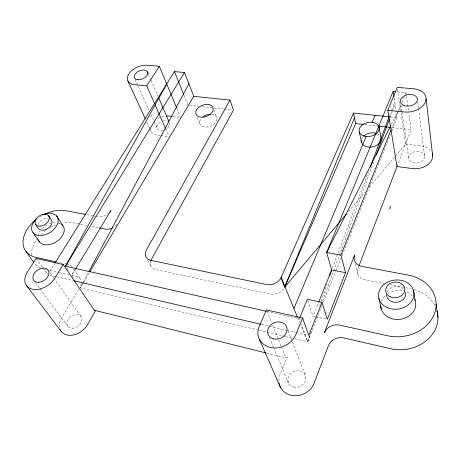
<?xml version="1.0" encoding="UTF-8"?>
<svg xmlns="http://www.w3.org/2000/svg" width="461" height="461" viewBox="0 0 461 461"><rect width="100%" height="100%" fill="white"/><g stroke="black" fill="none" stroke-linecap="round" stroke-linejoin="round"><path stroke-width="0.35" stroke-dasharray="2.31 1.73" d="M309.435 336.271L307.625 341.682L295.028 338.708M319.64 305.816L320.32 303.787M321.225 301.079L326.895 284.166M311.348 331.545L307.625 341.682L300.768 325.08M322.521 301.142L333.441 271.42M333.689 270.74L339.152 255.878M339.4 255.204L374.159 160.618M390.052 117.376L392.034 111.971M392.282 111.297L395.014 103.863M332.41 267.939L368.477 171.786M389.666 115.308L391.429 110.6M391.683 109.931L394.708 101.864M358.952 265.911L357.926 268.596A11.554 9.283 -10.3 0 0 365.394 279.856L383.754 283.44M396.984 166.554L411.091 129.691L408.832 113.291M391.291 129.299L398.085 112.328M398.35 111.677L400.966 105.131M402.021 102.498L404.925 95.248M405.19 94.591L405.98 92.615L396.691 91.768M322.049 305.562L307.625 341.682L301.304 324.095M323.386 302.22L335.671 271.448M335.942 270.78L341.013 258.074M342.085 255.394L390.438 134.33M391.775 130.987L397.117 117.607L396.068 110.732M315.088 316.574L313.048 316.125L318.632 302.272M391.435 124.401L400.177 107.108M258.65 330.105L80.243 287.941L82.605 283.503M82.94 282.87L88.339 272.728M78.629 289.306L61.572 318.061A16.504 12.067 -36.1 0 0 59.59 327.84M80.243 287.941L83.539 282.38M83.902 281.757L89.399 272.491M75.604 268.942L71.968 274.946A10.736 7.514 -33.6 0 0 73.23 268.913M49.615 271.65L54.559 263.732M348.602 211.472L364.824 192.277M369.457 186.791L405.611 144.016L397.37 88.045M389.994 116.864L397.117 117.607M189.327 105.229L198.582 106.249M202.143 106.641L223.499 108.998M224.207 109.078L232.039 109.943M364.893 124.597L377.686 126.009M391.902 127.576L411.091 129.691M173.111 116.512L180.591 117.394M405.611 144.016L420.778 145.809A16.054 11.427 -8.3 0 1 430.465 150.395M160.203 135.546L157.455 135.188A13.548 8.776 -23.4 0 1 150.43 129.063M160.889 135.638L169.135 136.715M86.783 214.636L92.384 215.69M93.087 215.817L95.185 216.215M95.882 216.347L97.986 216.739A10.073 6.863 -28.9 0 0 108.491 213.426M86.864 225.515L73.432 222.894A30.132 20.549 -32.3 0 0 62.759 222.968M91.808 226.478L98.879 227.855M390.11 284.679L404.942 287.572M405.651 287.71L410.595 288.678M211.518 114.311L213.472 114.697A9.007 5.93 -21.1 0 1 215.76 122.211A9.007 5.93 -21.1 0 1 204.903 127.057L202.938 126.648A9.007 5.93 -21.1 0 1 201.388 118.333M315.768 316.724L325.967 318.983M56.766 262.009L65.842 264.032M66.54 264.188L68.631 264.654A10.736 7.514 -33.6 0 1 72.158 266.712M267.052 311.434L299.356 318.684L300.33 321.392M44.279 269.201L45.656 269.518M49.794 270.469L58.76 272.526M59.452 272.682L69.104 274.9M71.864 275.534L76.687 276.64A10.545 7.497 -34 0 1 81.407 281.919M49.817 275.182L56.133 276.652M56.83 276.813L74.365 280.893M261.543 324.446L285.918 330.116M286.609 330.278L295.605 332.369M296.296 332.531L308.063 335.268M259.347 330.272L284.535 336.225M285.232 336.392L294.331 338.541M266.539 353.074L286.114 357.938M35.428 282.656L39.692 288.407M40.119 288.984L67.802 326.342M36.114 258.442L42.331 267.15M42.74 267.726L47.714 274.693M50.145 272.866L53.436 277.516M53.845 278.092L81.009 316.453M66.689 267.962L68.286 270.313M71.87 275.603L73.466 277.954M73.973 269.385L80.468 279.095M147.739 260.235L150.805 265.801M146.823 122.136L149.525 128.02M149.825 128.671L151.029 131.287M135.01 79.211L148.891 110.041M150.96 114.633L157.166 128.406M165.701 128.913L168.847 136.064M148.598 74.48L150.88 79.759M151.162 80.416L158.008 96.257M269.449 337.51L273.333 346.758M273.609 347.415L288.598 383.074M176.782 108.237L180.32 116.742M297.754 317.779L299.673 322.429M266.977 311.279L271.569 322.567M272.653 325.224L281.239 346.344M281.504 347L285.797 357.552A3.043 1.043 -77.3 0 0 287.243 356.975L280.029 374.637A18.405 16.221 -22 0 0 278.819 381.022M183.956 95.225L187.904 105.073M197.314 117.33L200.218 124.66M288.062 330.75L305.067 374.902M213.881 110.144L216.831 118.068M307.833 300.601L313.048 316.125M355.333 263.934L357.822 274.001M394.178 98.389L395.959 110.046M400.914 104.538L401.842 110.911M401.946 111.62L408.653 157.622M405.98 92.615L406.372 95.467M406.469 96.176L408.734 112.582M417.752 101.645L418.553 108.058M418.646 108.773L424.627 156.527A8.027 5.711 -8.3 0 1 412.658 162.37A8.027 5.711 -8.3 0 1 412.635 152.424A8.027 5.711 -8.3 0 1 424.627 156.527M38.113 235.905A14.303 9.589 -32 0 1 40.032 231.307M42.222 228.598A14.303 9.589 -32 0 1 50.889 223.32M52.923 222.819A14.303 9.589 -32 0 1 56.824 222.617M58.726 222.951A14.303 9.589 -32 0 1 60.057 223.418M387.286 291.94A9.543 7.831 -6.7 0 1 394.875 286.736A9.543 7.831 -6.7 0 1 403.773 289.468M39.375 217.235A30.657 20.561 -32 0 1 42.435 215.391M169.412 122.649A6.771 4.385 -23.4 0 1 165.338 129.443M163.108 130.192A6.771 4.385 -23.4 0 1 156.913 127.703A6.771 4.385 -23.4 0 1 161.269 121.652M162.917 121.041A6.771 4.385 -23.4 0 1 167.568 121.099M414.036 289.502A36.811 30.87 -5.3 0 1 434.954 305.666M150.718 261.053A10.505 7.797 -28.4 0 0 155.755 269.587L270.371 294.118A11.179 8.978 -20.4 0 0 283.671 288.891M40.384 267.887A30.132 20.549 -32.3 0 1 34.512 263.312M31.521 255.019A30.132 20.549 -32.3 0 1 36.626 239.628M37.013 239.098A30.132 20.549 -32.3 0 1 39.11 236.493M40.966 234.528A30.132 20.549 -32.3 0 1 45.72 230.477M50.433 227.457A30.132 20.549 -32.3 0 1 56.075 224.835M58.656 223.96A30.132 20.549 -32.3 0 1 59.936 223.597M38.09 224.616A7.762 5.14 -31.8 0 1 48.146 218.347M158.025 118.46A13.548 8.776 -23.4 0 1 165.217 116.068M381.478 301.31A17.535 14.522 -6.1 0 1 385.621 295.259M387.88 293.536A17.535 14.522 -6.1 0 1 404.153 291.018M407.092 292.061A17.535 14.522 -6.1 0 1 412.624 296.135M361.729 138.744A10.044 7.024 -11.5 0 1 362.842 136.963M377.542 133.857A10.044 7.024 -11.5 0 1 379.541 135.269M81.326 283.538A10.545 7.497 -34 0 1 80.064 286.892M116.887 224.513A9.9 6.857 -29.2 0 1 112.334 227.982M293.761 387.038A9.203 8.108 -22 0 0 305.776 376.902A9.203 8.108 -22 0 0 291.041 373.197A9.203 8.108 -22 0 0 293.761 387.038M72.4 328.313A8.252 6.033 -36.1 0 0 81.747 317.854A8.252 6.033 -36.1 0 0 69.144 318.119A8.252 6.033 -36.1 0 0 72.4 328.313"/><path stroke-width="0.69" d="M389.85 209.3L390.242 205.911M329.615 276.047L331.655 269.956L326.67 252.484L393.118 91.445L395.976 91.704M376.147 155.213L389.303 119.405M370.246 167.084L389.159 116.656M358.952 265.911L396.984 166.554L387.839 110.317L397.267 87.342L413.454 88.771A17.224 11.508 -9.8 0 1 425.474 101.95A17.224 11.508 -9.8 0 1 404.285 111.983L387.839 110.317M391.032 129.95L340.915 255.106L345.571 272.647L327.327 319.283L321.997 302.358L307.378 299.252L299.627 318.038M321.997 302.358L308.755 335.429L302.6 318.038L266.441 309.948L259.261 326.244A19.996 16.769 -22 0 0 270.296 347.444A19.996 16.769 -22 0 0 295.732 334.778L302.6 318.038M318.897 301.615L331.655 269.956L345.571 272.647M346.28 214.215L284.639 287.157L354.492 117.883M293.916 308.484L366.149 136.485M372.113 122.28L375.047 115.296M284.639 287.157L355.656 123.577L353.501 113.043L389.286 116.789M353.501 113.043L281.112 277.487A11.346 9.018 -20.5 0 1 266.631 284.541L150.678 260.309A10.649 7.814 -28.2 0 1 146.356 250.11L229.987 100.118L193.77 96.326L184.486 72.504L174.483 71.593L54.94 263.122M390.784 125.68L326.67 252.484L340.915 255.106M89.013 271.46L188.883 83.793M95.779 310.207L87.486 324.775A16.504 12.067 -36.1 0 1 72.994 335.055A16.504 12.067 -36.1 0 1 60.195 329.673M266.349 311.279L65.497 266.204L166.721 84.029M89.762 271.869L193.77 96.326M75.967 268.337L110.894 210.608A10.073 6.863 -28.9 0 1 109.833 212.072M65.497 266.204L184.486 72.504M63.22 264.505L54.669 278.363A17.737 12.205 -34.5 0 1 32.235 289.18A17.737 12.205 -34.5 0 1 27.424 271.984L36.114 258.442L63.22 264.505L94.125 309.948A2.708 1.481 -74.6 0 0 95.191 310.334M146.777 85.913L159.35 66.309L147.232 65.237A14.389 8.667 -23.3 0 0 128.89 73.818A14.389 8.667 -23.3 0 0 134.537 84.674L146.777 85.913L154.539 103.546M355.656 123.577L363.475 124.441M378.4 126.084L390.479 127.42M172.431 116.431L169.031 116.028A13.548 8.776 -23.4 0 0 166.519 115.953M396.984 166.554L412.382 168.57A16.054 11.427 -8.3 0 0 432.297 153.605M85.383 214.371L65.785 210.683A30.657 20.561 -32 0 0 44.953 214.1M99.582 227.993L105.241 229.1A9.9 6.857 -29.2 0 0 112.334 227.982M56.069 261.854L35.825 257.342A30.657 20.561 -32 0 1 35.393 220.185M74.365 280.893L260.84 324.285M94.597 310.339L265.841 352.896M26.496 285.595L61.152 331.321M25.972 251.476L33.699 262.182M33.025 232.649L39.421 241.887M35.756 224.651L38.54 228.748A7.762 5.14 -31.8 0 0 48.18 228.264A7.762 5.14 -31.8 0 0 51.183 219.793L48.48 215.667M56.628 215.938L62.661 225.32M127.893 80.934L145.319 118.863M155.109 104.849L165.413 128.262M259.359 339.284L280.346 387.171M147.457 71.841L148.309 73.818M158.861 98.233L168.847 121.329M159.35 66.309L176.511 107.58M297.478 317.116L281.112 277.487L284.402 286.512M174.483 71.593L183.691 94.568M229.987 100.118L233.462 110.098L151.433 259.41A10.505 7.797 -28.4 0 0 150.914 260.5M378.913 298.572L381.207 308.807M359.326 131.898L361.459 142.426M379.005 126.775L380.878 137.401A10.044 7.024 -11.5 0 1 370.696 147.105L368.126 147.036A10.044 7.024 -11.5 0 1 361.257 140.605M413.413 290.223L415.165 300.635M393.118 91.445L393.965 97M436.118 304.012L437.95 317.456M426.097 98.746L432.672 155.979M61.751 224.444A14.303 9.589 -32 0 1 56.478 241.639A14.303 9.589 -32 0 1 38.257 239.657M42.009 215.045A14.493 9.595 -31.8 0 1 58.034 222.133A14.493 9.595 -31.8 0 1 38.038 235.375A14.493 9.595 -31.8 0 1 36.834 218.468M279.026 383.149A18.405 16.221 -22 0 0 295.184 395.763A18.405 16.221 -22 0 0 313.97 383.425L328.509 345.45A12.165 10.528 -13.6 0 1 343.699 337.936L390.438 348.666A36.811 30.87 -5.3 0 0 426.327 340.679A36.811 30.87 -5.3 0 0 436.97 310.731M405.375 292.165A9.543 7.831 -6.7 0 1 397.215 302.22A9.543 7.831 -6.7 0 1 386.635 294.619M414.716 299.437A17.535 14.522 -6.1 0 1 401.358 319.127A17.535 14.522 -6.1 0 1 380.746 305.683M363.608 136.145A10.044 7.024 -11.5 0 1 371.612 132.831L374.148 132.889A10.044 7.024 -11.5 0 1 376.493 133.419M202.978 116.875A9.007 5.93 -21.1 0 1 210.447 114.276M354.618 255.135L324.371 332.79A12.424 10.62 -14.1 0 1 339.89 325.132L387.551 335.758A37.583 31.146 -6.1 0 0 434.665 312.984A37.583 31.146 -6.1 0 0 408.256 275.108L362.196 266.441A11.784 9.341 -10.7 0 1 354.618 255.135M372.2 122.286L369.624 122.24A10.177 7.036 -11.8 0 0 359.275 129.178A10.177 7.036 -11.8 0 0 366.069 136.485L368.667 136.548A10.177 7.036 -11.8 0 0 379.092 129.587A10.177 7.036 -11.8 0 0 372.2 122.286M209.772 104.808L207.796 104.428A9.116 5.924 -21.1 0 0 196.882 109.326A9.116 5.924 -21.1 0 0 199.071 116.817L201.054 117.215A9.116 5.924 -21.1 0 0 212.048 112.317A9.116 5.924 -21.1 0 0 209.772 104.808M404.643 105.707A8.609 5.751 -9.8 0 0 417.482 99.501A8.609 5.751 -9.8 0 0 404.695 95.658A8.609 5.751 -9.8 0 0 404.643 105.707M390.352 296.849A9.612 7.849 -7 0 0 404.839 289.6A9.612 7.849 -7 0 0 390.565 283.21A9.612 7.849 -7 0 0 390.352 296.849M40.015 226.167A7.808 5.14 -31.7 0 0 49.131 216.843A7.808 5.14 -31.7 0 0 37.266 217.546A7.808 5.14 -31.7 0 0 40.015 226.167M137.81 79.753A7.192 4.333 -23.3 0 0 147.768 72.936A7.192 4.333 -23.3 0 0 137.269 71.991A7.192 4.333 -23.3 0 0 137.81 79.753M38.54 282.288A8.868 6.102 -34.5 0 0 48.814 271.379A8.868 6.102 -34.5 0 0 35.439 271.904A8.868 6.102 -34.5 0 0 38.54 282.288M273.846 338.904A9.998 8.384 -22 0 0 286.996 328.128A9.998 8.384 -22 0 0 271.154 324.55A9.998 8.384 -22 0 0 273.846 338.904M387.24 307.579A17.812 14.619 -6.7 0 0 413.995 294.009A17.812 14.619 -6.7 0 0 387.43 282.201A17.812 14.619 -6.7 0 0 387.24 307.579"/></g></svg>
